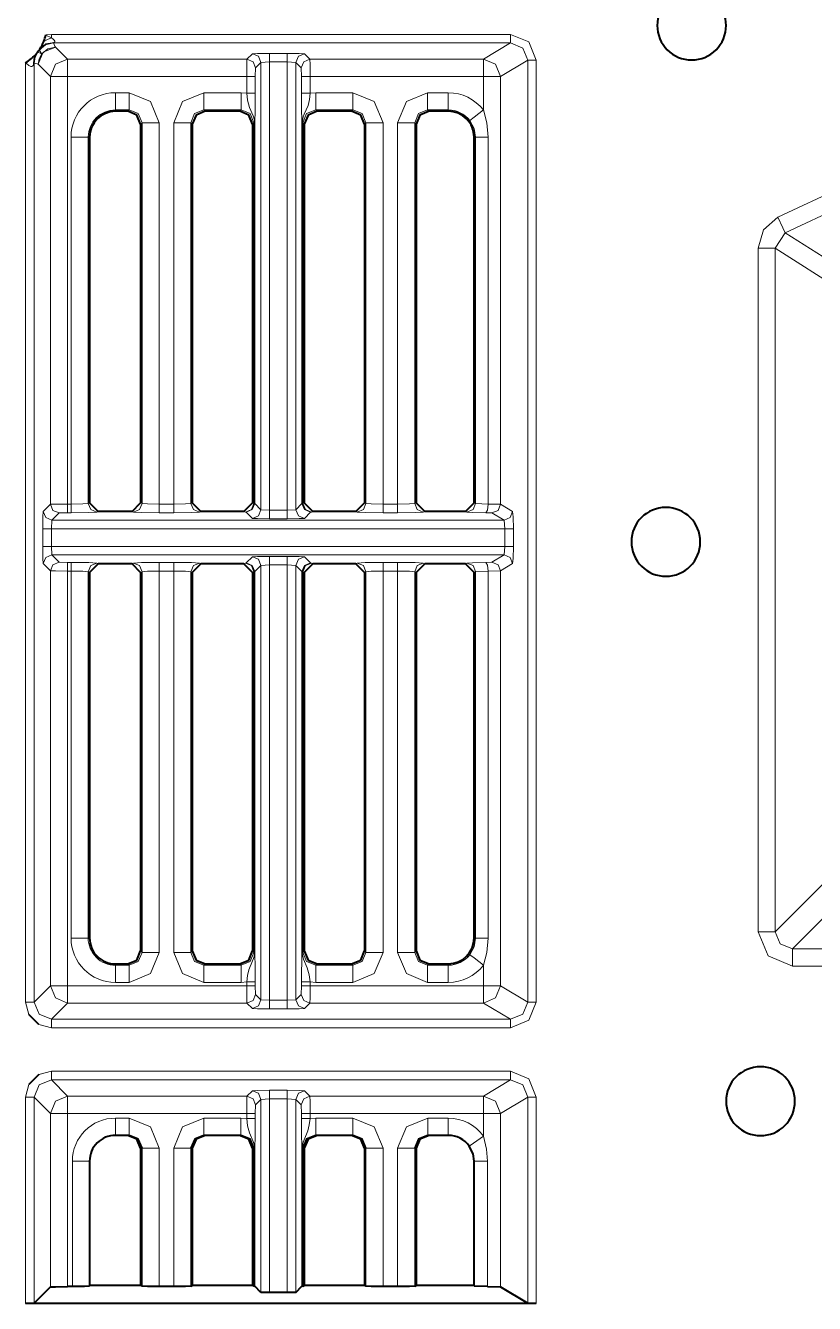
# Model space of a CAD drawing. Header units: millimetres. Extents: x 0 to 2941, y -405 to 1422.
# Drawn here: x 943.9 to 989.7, y 701.4 to 775.7 of the extents above; entities that cross this region are included whole.
import ezdxf

# ---------------------------------------------------------------- set-up
doc = ezdxf.new("R2010")
doc.units = ezdxf.units.MM
doc.layers.add('FINE', color=9, linetype='Continuous')
doc.layers.add('OUTLINE', color=7, linetype='Continuous')

msp = doc.modelspace()

# ---------------------------------------------------------------- linework, layer by layer
at = {"layer": 'FINE', "lineweight": 9}
for p, q in [((945.056, 775.142), (945.379, 775.177)), ((958.051, 774.075), (959.077, 774.075)), ((960.077, 774.049), (960.392, 773.734)), ((960.392, 773.734), (970.471, 773.734)), ((958.051, 773.575), (957.552, 773.55)), ((957.552, 773.55), (957.552, 747.558)), ((958.051, 747.532), (958.051, 773.575)), ((959.077, 773.575), (958.051, 773.575)), ((959.077, 773.575), (959.077, 747.532)), ((959.577, 773.55), (959.077, 773.575)), ((959.577, 747.558), (959.577, 773.55)), ((959.892, 773.234), (959.577, 773.55)), ((959.905, 772.734), (959.892, 773.234)), ((973.044, 773.679), (971.47, 772.734)), ((973.044, 718.952), (973.044, 773.679)), ((956.724, 772.734), (946.323, 772.734)), ((956.724, 771.758), (956.724, 772.734)), ((957.224, 772.734), (957.224, 771.758)), ((959.905, 771.758), (959.905, 772.734)), ((954.232, 771.789), (956.397, 771.789)), ((956.397, 771.789), (956.724, 771.758)), ((960.405, 771.758), (960.732, 771.789)), ((960.732, 771.789), (962.897, 771.789)), ((967.232, 771.789), (968.429, 771.789)), ((949.099, 770.79), (949.099, 770.709)), ((949.897, 770.79), (949.099, 770.79)), ((949.815, 770.709), (949.897, 770.79)), ((954.232, 770.79), (954.313, 770.709)), ((960.732, 770.79), (960.813, 770.709)), ((962.897, 770.79), (960.732, 770.79)), ((962.815, 770.709), (962.897, 770.79)), ((950.646, 770.041), (950.564, 769.96)), ((950.646, 747.923), (950.646, 770.041)), ((953.483, 770.041), (953.483, 747.923)), ((953.564, 769.96), (953.483, 770.041)), ((957.146, 770.041), (957.064, 769.96)), ((957.178, 747.915), (957.178, 770.041)), ((957.194, 770.041), (957.194, 747.915)), ((959.951, 770.041), (959.951, 747.915)), ((960.064, 769.96), (959.983, 770.041)), ((959.983, 770.041), (959.983, 747.923)), ((963.646, 770.041), (963.564, 769.96)), ((963.646, 747.923), (963.646, 770.041)), ((966.564, 769.96), (966.483, 770.041)), ((947.517, 769.209), (947.517, 747.923)), ((947.599, 769.209), (947.517, 769.209)), ((970.015, 769.209), (969.929, 769.209)), ((970.015, 747.921), (970.015, 769.209)), ((987.575, 764.559), (997.478, 769.177)), ((997.9, 768.272), (987.996, 763.654)), ((987.996, 763.654), (987.42, 762.749)), ((987.996, 763.654), (1010.168, 749.529)), ((986.422, 723.042), (986.422, 762.749)), ((1009.592, 748.624), (987.42, 762.749)), ((987.42, 762.749), (987.42, 723.042)), ((947.517, 747.923), (947.599, 747.964)), ((950.564, 747.964), (950.646, 747.923)), ((953.483, 747.923), (953.564, 747.964)), ((957.146, 747.923), (957.178, 747.915)), ((957.194, 747.915), (957.552, 747.558)), ((959.951, 747.915), (959.983, 747.923)), ((959.983, 747.923), (960.064, 747.964)), ((963.564, 747.964), (963.646, 747.923)), ((969.929, 747.964), (970.015, 747.921)), ((970.015, 747.921), (970.742, 747.885)), ((945.823, 747.373), (945.403, 746.953)), ((946.323, 747.386), (945.823, 747.373)), ((946.519, 747.386), (946.323, 747.386)), ((948.099, 747.464), (948.016, 747.423)), ((950.146, 747.423), (950.064, 747.464)), ((952.484, 747.386), (951.644, 747.386)), ((954.064, 747.464), (953.982, 747.423)), ((956.646, 747.423), (956.564, 747.464)), ((956.694, 747.415), (956.646, 747.423)), ((957.052, 747.058), (956.694, 747.415)), ((957.552, 747.558), (958.051, 747.532)), ((958.051, 747.532), (959.077, 747.532)), ((959.077, 747.032), (958.051, 747.032)), ((959.077, 747.532), (959.577, 747.558)), ((960.434, 747.415), (960.077, 747.058)), ((960.482, 747.423), (960.434, 747.415)), ((960.564, 747.464), (960.482, 747.423)), ((963.146, 747.423), (963.064, 747.464)), ((965.484, 747.386), (964.644, 747.386)), ((967.064, 747.464), (966.982, 747.423)), ((969.515, 747.421), (969.429, 747.464)), ((970.97, 747.373), (970.606, 747.386)), ((971.671, 746.953), (970.97, 747.373)), ((944.878, 745.427), (944.878, 746.453)), ((945.403, 746.953), (945.378, 746.453)), ((945.378, 746.453), (971.713, 746.453)), ((945.378, 746.453), (945.378, 745.427)), ((971.671, 746.953), (945.403, 746.953)), ((971.713, 746.453), (971.671, 746.953)), ((971.713, 745.427), (971.713, 746.453)), ((972.213, 746.453), (972.213, 745.427)), ((971.713, 745.427), (945.378, 745.427)), ((945.378, 745.427), (945.403, 744.928)), ((945.403, 744.928), (971.671, 744.928)), ((945.403, 744.928), (945.823, 744.508)), ((956.694, 744.466), (957.052, 744.823)), ((958.051, 744.848), (959.077, 744.848)), ((960.077, 744.823), (960.434, 744.466)), ((970.97, 744.507), (971.671, 744.928)), ((971.671, 744.928), (971.713, 745.427)), ((987.42, 723.042), (1009.592, 745.214)), ((945.323, 744.008), (944.903, 744.428)), ((945.323, 719.897), (945.323, 744.008)), ((945.823, 744.508), (946.323, 744.495)), ((946.323, 744.495), (946.519, 744.495)), ((946.519, 743.995), (946.323, 743.995)), ((946.323, 743.995), (946.323, 719.897)), ((946.519, 722.672), (946.519, 743.995)), ((948.016, 744.458), (948.099, 744.417)), ((950.064, 744.417), (950.146, 744.458)), ((951.644, 744.495), (952.484, 744.495)), ((951.644, 743.995), (951.644, 721.84)), ((952.484, 743.995), (951.644, 743.995)), ((952.484, 721.84), (952.484, 743.995)), ((953.982, 744.458), (954.064, 744.417)), ((956.564, 744.417), (956.646, 744.458)), ((956.646, 744.458), (956.694, 744.466)), ((958.051, 744.349), (957.552, 744.323)), ((957.552, 744.323), (957.552, 719.082)), ((958.051, 719.056), (958.051, 744.349)), ((959.077, 744.349), (959.077, 719.056)), ((959.934, 743.966), (959.577, 744.323)), ((959.577, 719.082), (959.577, 744.323)), ((960.434, 744.466), (960.482, 744.458)), ((960.482, 744.458), (960.564, 744.417)), ((963.064, 744.417), (963.146, 744.458)), ((964.644, 744.495), (965.484, 744.495)), ((964.644, 743.995), (964.644, 721.84)), ((965.484, 743.995), (964.644, 743.995)), ((965.484, 721.84), (965.484, 743.995)), ((966.982, 744.458), (967.064, 744.417)), ((969.429, 744.417), (969.515, 744.46)), ((970.742, 743.996), (970.015, 743.96)), ((970.606, 744.495), (970.97, 744.507)), ((971.47, 744.008), (970.742, 743.996)), ((970.742, 743.996), (970.742, 722.672)), ((972.17, 744.428), (971.47, 744.008)), ((971.47, 744.008), (971.47, 719.897)), ((947.599, 743.917), (947.517, 743.958)), ((947.517, 743.958), (947.517, 722.672)), ((957.146, 743.958), (957.064, 743.917)), ((957.178, 743.966), (957.146, 743.958)), ((957.146, 721.84), (957.146, 743.958)), ((957.178, 721.84), (957.178, 743.966)), ((959.934, 721.84), (959.934, 743.966)), ((959.951, 743.966), (959.951, 721.84)), ((959.983, 743.958), (959.951, 743.966)), ((960.064, 743.917), (959.983, 743.958)), ((963.646, 743.958), (963.564, 743.917)), ((963.646, 721.84), (963.646, 743.958)), ((947.517, 722.672), (947.599, 722.672)), ((969.929, 722.672), (970.015, 722.672)), ((950.564, 721.921), (950.646, 721.84)), ((957.064, 721.921), (957.146, 721.84)), ((963.564, 721.921), (963.646, 721.84)), ((966.483, 721.84), (966.564, 721.921)), ((954.313, 721.172), (954.232, 721.091)), ((954.232, 721.091), (956.397, 721.091)), ((956.397, 721.091), (956.315, 721.172)), ((960.813, 721.172), (960.732, 721.091)), ((960.732, 721.091), (962.897, 721.091)), ((962.897, 721.091), (962.815, 721.172)), ((967.313, 721.172), (967.232, 721.091)), ((967.232, 721.091), (968.429, 721.091)), ((968.429, 721.091), (968.429, 721.172)), ((970.471, 719.897), (970.471, 721.094)), ((993.423, 721.046), (988.418, 721.046)), ((946.323, 719.897), (956.724, 719.897)), ((949.897, 720.092), (949.099, 720.092)), ((956.397, 720.092), (954.232, 720.092)), ((956.724, 720.123), (956.397, 720.092)), ((956.724, 719.897), (956.724, 720.123)), ((957.224, 720.123), (957.224, 719.897)), ((957.224, 719.897), (957.236, 719.397)), ((959.892, 719.397), (959.905, 719.897)), ((959.905, 719.897), (959.905, 720.123)), ((960.405, 720.123), (960.405, 719.897)), ((960.732, 720.092), (960.405, 720.123)), ((960.405, 719.897), (970.471, 719.897)), ((962.897, 720.092), (960.732, 720.092)), ((968.429, 720.092), (967.232, 720.092)), ((971.47, 719.897), (973.044, 718.952)), ((957.052, 718.582), (956.736, 718.897)), ((957.236, 719.397), (957.552, 719.082)), ((957.552, 719.082), (958.051, 719.056)), ((958.051, 719.056), (959.077, 719.056)), ((959.077, 719.056), (959.577, 719.082)), ((959.577, 719.082), (959.892, 719.397)), ((960.392, 718.897), (960.077, 718.582)), ((970.471, 718.897), (960.392, 718.897)), ((972.044, 717.953), (970.471, 718.897)), ((959.077, 718.556), (958.051, 718.556)), ((945.379, 717.454), (944.652, 717.641)), ((972.044, 717.454), (945.379, 717.454)), ((944.652, 714.739), (945.379, 714.927)), ((972.044, 714.428), (945.379, 714.428)), ((945.379, 714.428), (946.323, 713.484)), ((970.471, 713.484), (972.044, 714.428)), ((943.88, 713.428), (944.068, 714.155)), ((956.736, 713.484), (957.052, 713.799)), ((958.051, 713.824), (959.077, 713.824)), ((960.077, 713.799), (960.392, 713.484)), ((943.88, 701.44), (943.88, 713.428)), ((944.38, 713.428), (944.38, 701.453)), ((945.323, 712.484), (944.38, 713.428)), ((946.323, 713.484), (956.736, 713.484)), ((957.236, 712.984), (957.224, 712.484)), ((957.552, 713.299), (957.236, 712.984)), ((958.051, 713.325), (957.552, 713.299)), ((957.552, 713.299), (957.552, 702.082)), ((958.051, 702.069), (958.051, 713.325)), ((959.077, 713.325), (958.051, 713.325)), ((959.077, 713.325), (959.077, 702.069)), ((959.577, 713.299), (959.077, 713.325)), ((959.892, 712.984), (959.577, 713.299)), ((959.577, 702.082), (959.577, 713.299)), ((959.905, 712.484), (959.892, 712.984)), ((960.392, 713.484), (970.471, 713.484)), ((973.044, 713.428), (971.47, 712.484)), ((973.044, 701.453), (973.044, 713.428)), ((973.544, 713.428), (973.544, 701.44)), ((945.323, 702.397), (945.323, 712.484)), ((956.724, 712.484), (946.323, 712.484)), ((946.323, 712.484), (946.323, 702.422)), ((949.099, 712.208), (949.892, 712.208)), ((954.237, 712.208), (956.392, 712.208)), ((956.392, 712.208), (956.724, 712.177)), ((956.724, 712.177), (956.724, 712.484)), ((957.224, 712.484), (957.224, 712.177)), ((959.905, 712.177), (959.905, 712.484)), ((960.405, 712.177), (960.737, 712.208)), ((960.737, 712.208), (962.892, 712.208)), ((967.237, 712.208), (968.429, 712.208)), ((970.471, 711.152), (970.471, 712.484)), ((971.47, 712.484), (971.47, 702.397)), ((951.644, 710.459), (951.644, 702.422)), ((952.484, 702.422), (952.484, 710.459)), ((957.194, 710.459), (957.194, 702.439)), ((959.934, 702.439), (959.934, 710.459)), ((959.951, 710.459), (959.951, 702.442)), ((960.064, 710.459), (959.983, 710.459)), ((959.983, 710.459), (959.983, 702.447)), ((964.644, 710.459), (964.644, 702.422)), ((965.484, 702.422), (965.484, 710.459)), ((946.599, 702.422), (946.599, 709.708)), ((970.7, 709.708), (970.7, 702.422))]:
    msp.add_line(p, q, dxfattribs=at)
for points in [[(945.379, 775.177), (945.379, 775.078), (945.379, 774.982)], [(945.379, 775.177), (972.044, 775.177), (973.105, 774.739), (973.544, 773.679), (973.544, 718.952)], [(972.044, 775.177), (972.044, 774.829), (972.044, 774.678)], [(945.616, 774.441), (944.91, 774.148), (944.617, 773.441)], [(944.676, 774.251), (945.033, 774.564), (945.495, 774.678)], [(945.544, 774.709), (945.065, 774.623), (944.708, 774.321)], [(944.817, 774.041), (945.169, 774.335), (945.616, 774.441)], [(945.379, 774.982), (945.153, 774.884), (944.94, 774.767)], [(945.056, 775.142), (945.063, 775.139), (945.379, 774.982)], [(945.379, 774.982), (945.489, 774.892), (945.539, 774.838), (945.571, 774.784), (945.573, 774.775), (945.572, 774.74), (945.551, 774.713), (945.544, 774.709)], [(945.544, 774.709), (945.531, 774.702), (945.501, 774.683), (945.495, 774.678)], [(970.471, 773.734), (972.044, 774.678), (945.495, 774.678)], [(945.495, 774.678), (945.587, 774.498), (945.616, 774.441)], [(945.616, 774.441), (946.323, 773.734), (956.736, 773.734), (957.052, 774.049)], [(973.044, 773.679), (972.752, 774.385), (972.044, 774.678)], [(944.522, 774.072), (944.369, 773.774), (944.348, 773.425)], [(944.593, 774.139), (944.435, 773.848), (944.38, 773.521)], [(944.522, 774.072), (944.548, 774.099), (944.593, 774.139)], [(944.593, 774.139), (944.762, 774.064), (944.817, 774.041), (944.786, 774.087), (944.724, 774.18), (944.676, 774.251)], [(944.817, 774.041), (944.668, 773.757), (944.617, 773.441)], [(944.676, 774.251), (944.699, 774.304), (944.708, 774.321)], [(945.323, 772.734), (945.616, 773.441), (946.323, 773.734)], [(946.323, 773.734), (946.323, 773.432), (946.323, 772.734)], [(956.724, 772.734), (956.727, 773.432), (956.736, 773.734)], [(957.236, 773.234), (957.09, 773.587), (956.736, 773.734)], [(957.052, 774.049), (957.354, 774.067), (958.051, 774.075)], [(957.552, 773.55), (957.405, 773.903), (957.052, 774.049)], [(958.051, 773.575), (958.051, 773.924), (958.051, 774.075)], [(959.077, 773.575), (959.077, 773.924), (959.077, 774.075)], [(959.077, 774.075), (959.775, 774.067), (960.077, 774.049)], [(959.577, 773.55), (959.723, 773.903), (960.077, 774.049)], [(959.892, 773.234), (960.039, 773.587), (960.392, 773.734)], [(960.392, 773.734), (960.401, 773.432), (960.405, 772.734)], [(970.471, 773.734), (971.177, 773.441), (971.47, 772.734)], [(970.471, 773.734), (970.471, 773.432), (970.471, 772.734)], [(944.348, 773.425), (944.323, 773.367), (944.286, 773.327), (944.236, 773.308), (944.193, 773.31), (944.107, 773.343), (944.075, 773.362), (943.934, 773.477), (943.888, 773.524), (943.88, 773.533)], [(944.068, 718.226), (943.88, 718.953), (943.88, 773.533)], [(944.38, 773.521), (944.376, 773.513), (944.365, 773.481), (944.348, 773.425)], [(944.38, 773.521), (944.38, 718.953), (945.323, 719.897)], [(944.617, 773.441), (944.42, 773.507), (944.38, 773.521)], [(944.903, 747.453), (945.323, 747.873), (945.323, 772.734), (944.617, 773.441)], [(957.552, 773.55), (957.236, 773.234), (957.224, 772.734)], [(973.544, 773.679), (973.198, 773.679), (973.044, 773.679)], [(945.323, 772.734), (945.625, 772.734), (946.323, 772.734)], [(946.323, 772.734), (946.323, 747.886), (946.519, 747.886), (946.519, 769.209)], [(957.224, 772.734), (957.073, 772.734), (956.724, 772.734)], [(959.905, 772.734), (960.056, 772.734), (960.405, 772.734)], [(970.471, 770.786), (970.471, 772.734), (960.405, 772.734), (960.405, 771.758)], [(971.47, 772.734), (971.162, 772.734), (970.471, 772.734)], [(971.47, 772.734), (971.47, 747.873), (972.17, 747.453)], [(949.099, 771.789), (949.099, 771.1), (949.099, 770.79)], [(949.099, 771.789), (949.897, 771.789), (951.133, 771.277), (951.644, 770.041)], [(949.897, 771.789), (949.897, 771.1), (949.897, 770.79)], [(952.484, 770.041), (952.996, 771.277), (954.232, 771.789)], [(954.232, 771.789), (954.232, 771.1), (954.232, 770.79)], [(956.397, 771.789), (956.397, 771.1), (956.397, 770.79)], [(957.224, 771.758), (957.073, 771.758), (956.724, 771.758)], [(957.146, 770.041), (957.156, 770.041), (957.178, 770.041), (957.176, 770.111), (957.167, 770.198), (957.107, 770.437), (956.885, 770.937), (956.774, 771.351), (956.724, 771.758)], [(957.224, 771.758), (957.22, 771.166), (957.211, 770.618), (957.198, 770.21), (957.195, 770.102), (957.194, 770.068), (957.194, 770.041)], [(959.905, 771.758), (960.056, 771.758), (960.405, 771.758)], [(959.934, 770.041), (959.934, 770.053), (959.934, 770.081), (959.933, 770.14), (959.931, 770.189), (959.929, 770.263), (959.914, 770.757), (959.908, 771.228), (959.905, 771.758)], [(960.405, 771.758), (960.362, 771.394), (960.284, 771.051), (960.059, 770.533), (960.008, 770.396), (959.979, 770.289), (959.956, 770.144), (959.951, 770.074), (959.951, 770.041)], [(960.732, 771.789), (960.732, 771.1), (960.732, 770.79)], [(962.897, 771.789), (962.897, 771.1), (962.897, 770.79)], [(962.897, 771.789), (964.133, 771.277), (964.644, 770.041)], [(965.484, 770.041), (965.996, 771.277), (967.232, 771.789)], [(967.232, 771.789), (967.232, 771.1), (967.232, 770.79)], [(968.429, 770.79), (968.429, 771.1), (968.429, 771.789)], [(950.646, 770.041), (950.427, 770.572), (949.897, 770.79)], [(954.232, 770.79), (953.701, 770.572), (953.483, 770.041)], [(956.315, 770.709), (956.397, 770.79), (954.232, 770.79)], [(957.146, 770.041), (956.927, 770.572), (956.397, 770.79)], [(960.732, 770.79), (960.201, 770.572), (959.983, 770.041)], [(963.646, 770.041), (963.428, 770.572), (962.897, 770.79)], [(967.232, 770.79), (966.701, 770.572), (966.483, 770.041)], [(968.429, 770.709), (968.429, 770.79), (967.232, 770.79), (967.313, 770.709)], [(969.68, 770.176), (969.926, 770.365), (970.471, 770.786)], [(970.471, 770.786), (970.674, 770.029), (970.742, 769.209)], [(951.644, 770.041), (950.956, 770.041), (950.646, 770.041)], [(951.644, 770.041), (951.644, 747.886), (952.484, 747.886), (952.484, 770.041)], [(952.484, 770.041), (953.173, 770.041), (953.483, 770.041)], [(957.064, 747.964), (957.146, 747.923), (957.146, 770.041)], [(957.194, 770.041), (957.189, 770.041), (957.178, 770.041)], [(959.577, 747.558), (959.934, 747.915), (959.934, 770.041)], [(959.934, 770.041), (959.939, 770.041), (959.951, 770.041)], [(959.951, 770.041), (959.972, 770.041), (959.983, 770.041)], [(963.646, 770.041), (963.956, 770.041), (964.644, 770.041)], [(964.644, 770.041), (964.644, 747.886), (965.484, 747.886), (965.484, 770.041)], [(965.484, 770.041), (966.173, 770.041), (966.483, 770.041)], [(966.483, 770.041), (966.483, 747.923), (966.564, 747.964)], [(970.015, 769.209), (969.931, 769.712), (969.68, 770.176)], [(947.517, 769.209), (947.207, 769.209), (946.519, 769.209)], [(970.015, 769.209), (970.232, 769.209), (970.742, 769.209)], [(970.742, 769.209), (970.742, 747.885), (971.47, 747.873)], [(986.422, 762.749), (986.734, 763.822), (987.575, 764.559)], [(987.575, 764.559), (987.865, 763.937), (987.996, 763.654)], [(986.422, 762.749), (987.108, 762.749), (987.42, 762.749)], [(945.323, 747.873), (945.625, 747.882), (946.323, 747.886)], [(945.323, 747.873), (945.47, 747.52), (945.823, 747.373)], [(946.323, 747.886), (946.323, 747.537), (946.323, 747.386)], [(946.519, 747.886), (947.207, 747.897), (947.517, 747.923)], [(946.519, 747.386), (946.519, 747.537), (946.519, 747.886)], [(948.016, 747.423), (947.664, 747.57), (947.517, 747.923)], [(950.646, 747.923), (950.499, 747.57), (950.146, 747.423)], [(950.646, 747.923), (950.956, 747.897), (951.644, 747.886)], [(951.644, 747.886), (951.644, 747.537), (951.644, 747.386)], [(952.484, 747.886), (953.173, 747.897), (953.483, 747.923)], [(952.484, 747.886), (952.484, 747.537), (952.484, 747.386)], [(953.982, 747.423), (953.629, 747.57), (953.483, 747.923)], [(957.146, 747.923), (956.999, 747.57), (956.646, 747.423)], [(957.178, 747.915), (957.035, 747.563), (956.694, 747.415)], [(957.194, 747.915), (957.048, 747.562), (956.694, 747.415)], [(957.178, 747.915), (957.189, 747.915), (957.194, 747.915)], [(959.934, 747.915), (960.081, 747.562), (960.434, 747.415)], [(959.934, 747.915), (959.939, 747.915), (959.951, 747.915)], [(959.951, 747.915), (960.093, 747.563), (960.434, 747.415)], [(959.983, 747.923), (960.129, 747.57), (960.482, 747.423)], [(963.646, 747.923), (963.499, 747.57), (963.146, 747.423)], [(963.646, 747.923), (963.956, 747.897), (964.644, 747.886)], [(964.644, 747.886), (964.644, 747.537), (964.644, 747.386)], [(965.484, 747.886), (966.173, 747.897), (966.483, 747.923)], [(965.484, 747.886), (965.484, 747.537), (965.484, 747.386)], [(966.483, 747.923), (966.629, 747.57), (966.982, 747.423)], [(970.015, 747.921), (969.868, 747.568), (969.515, 747.421)], [(970.742, 747.885), (970.701, 747.536), (970.606, 747.386)], [(971.47, 747.873), (971.323, 747.52), (970.97, 747.373)], [(944.878, 746.453), (944.885, 747.151), (944.903, 747.453)], [(944.903, 747.453), (945.05, 747.1), (945.403, 746.953)], [(948.016, 747.423), (947.551, 747.397), (946.519, 747.386)], [(951.644, 747.386), (950.612, 747.397), (950.146, 747.423)], [(953.982, 747.423), (953.517, 747.397), (952.484, 747.386)], [(957.552, 747.558), (957.405, 747.205), (957.052, 747.058)], [(958.051, 747.032), (957.354, 747.04), (957.052, 747.058)], [(958.051, 747.532), (958.051, 747.184), (958.051, 747.032)], [(959.077, 747.532), (959.077, 747.184), (959.077, 747.032)], [(960.077, 747.058), (959.775, 747.04), (959.077, 747.032)], [(959.577, 747.558), (959.723, 747.205), (960.077, 747.058)], [(964.644, 747.386), (963.612, 747.397), (963.146, 747.423)], [(966.982, 747.423), (966.517, 747.397), (965.484, 747.386)], [(970.606, 747.386), (969.841, 747.399), (969.515, 747.421)], [(972.17, 747.453), (972.024, 747.1), (971.671, 746.953)], [(972.17, 747.453), (972.2, 747.151), (972.213, 746.453)], [(944.878, 746.453), (945.029, 746.453), (945.378, 746.453)], [(972.213, 746.453), (972.059, 746.453), (971.713, 746.453)], [(944.878, 745.427), (945.029, 745.427), (945.378, 745.427)], [(944.903, 744.428), (944.885, 744.73), (944.878, 745.427)], [(944.903, 744.428), (945.05, 744.781), (945.403, 744.928)], [(957.052, 744.823), (957.354, 744.841), (958.051, 744.848)], [(957.052, 744.823), (957.405, 744.677), (957.552, 744.323)], [(958.051, 744.848), (958.051, 744.698), (958.051, 744.349)], [(959.077, 744.848), (959.077, 744.698), (959.077, 744.349)], [(959.077, 744.848), (959.775, 744.841), (960.077, 744.823)], [(960.077, 744.823), (959.723, 744.677), (959.577, 744.323)], [(972.17, 744.428), (972.024, 744.781), (971.671, 744.928)], [(972.213, 745.427), (972.059, 745.427), (971.713, 745.427)], [(972.213, 745.427), (972.2, 744.73), (972.17, 744.428)], [(945.323, 744.008), (945.47, 744.361), (945.823, 744.508)], [(946.323, 743.995), (945.625, 743.999), (945.323, 744.008)], [(946.323, 743.995), (946.323, 744.344), (946.323, 744.495)], [(946.519, 743.995), (946.519, 744.344), (946.519, 744.495)], [(946.519, 744.495), (947.551, 744.484), (948.016, 744.458)], [(947.517, 743.958), (947.207, 743.984), (946.519, 743.995)], [(947.517, 743.958), (947.664, 744.311), (948.016, 744.458)], [(950.146, 744.458), (950.612, 744.484), (951.644, 744.495)], [(950.146, 744.458), (950.499, 744.311), (950.646, 743.958)], [(951.644, 743.995), (950.956, 743.984), (950.646, 743.958)], [(951.644, 743.995), (951.644, 744.344), (951.644, 744.495)], [(952.484, 743.995), (952.484, 744.344), (952.484, 744.495)], [(952.484, 744.495), (953.517, 744.484), (953.982, 744.458)], [(953.483, 743.958), (953.173, 743.984), (952.484, 743.995)], [(953.483, 743.958), (953.629, 744.311), (953.982, 744.458)], [(956.646, 744.458), (956.999, 744.311), (957.146, 743.958)], [(956.694, 744.466), (957.035, 744.318), (957.178, 743.966)], [(956.694, 744.466), (957.048, 744.319), (957.194, 743.966)], [(957.552, 744.323), (957.194, 743.966), (957.194, 721.84)], [(959.577, 744.323), (959.077, 744.349), (958.051, 744.349)], [(960.434, 744.466), (960.081, 744.319), (959.934, 743.966)], [(960.434, 744.466), (960.093, 744.318), (959.951, 743.966)], [(960.482, 744.458), (960.129, 744.311), (959.983, 743.958)], [(963.146, 744.458), (963.612, 744.484), (964.644, 744.495)], [(963.146, 744.458), (963.499, 744.311), (963.646, 743.958)], [(964.644, 743.995), (963.956, 743.984), (963.646, 743.958)], [(964.644, 744.495), (964.644, 744.344), (964.644, 743.995)], [(965.484, 744.495), (965.484, 744.344), (965.484, 743.995)], [(965.484, 744.495), (966.517, 744.484), (966.982, 744.458)], [(966.483, 743.958), (966.173, 743.984), (965.484, 743.995)], [(966.982, 744.458), (966.629, 744.311), (966.483, 743.958)], [(969.515, 744.46), (969.841, 744.482), (970.606, 744.495)], [(970.015, 743.96), (969.868, 744.313), (969.515, 744.46)], [(970.742, 743.996), (970.701, 744.345), (970.606, 744.495)], [(971.47, 744.008), (971.323, 744.361), (970.97, 744.507)], [(950.646, 721.84), (950.646, 743.958), (950.564, 743.917)], [(953.564, 743.917), (953.483, 743.958), (953.483, 721.84), (953.564, 721.921)], [(957.194, 743.966), (957.189, 743.966), (957.178, 743.966)], [(959.951, 743.966), (959.939, 743.966), (959.934, 743.966)], [(959.983, 743.958), (959.983, 721.84), (960.064, 721.921)], [(966.564, 743.917), (966.483, 743.958), (966.483, 721.84)], [(970.015, 722.672), (970.015, 743.96), (969.929, 743.917)], [(947.517, 722.672), (947.207, 722.672), (946.519, 722.672)], [(969.68, 721.705), (969.927, 722.16), (970.015, 722.672)], [(970.015, 722.672), (970.232, 722.672), (970.742, 722.672)], [(970.742, 722.672), (970.671, 721.837), (970.471, 721.094)], [(986.422, 723.042), (987.108, 723.042), (987.42, 723.042)], [(988.418, 721.046), (987.006, 721.63), (986.422, 723.042)], [(987.42, 723.042), (987.711, 722.335), (988.418, 722.044)], [(949.897, 721.091), (950.427, 721.309), (950.646, 721.84)], [(951.644, 721.84), (951.133, 720.604), (949.897, 720.092)], [(951.644, 721.84), (950.956, 721.84), (950.646, 721.84)], [(952.484, 721.84), (953.173, 721.84), (953.483, 721.84)], [(954.232, 720.092), (952.996, 720.604), (952.484, 721.84)], [(953.483, 721.84), (953.701, 721.309), (954.232, 721.091)], [(956.397, 721.091), (956.927, 721.309), (957.146, 721.84)], [(956.724, 720.123), (956.767, 720.487), (956.845, 720.83), (957.069, 721.348), (957.12, 721.485), (957.15, 721.591), (957.173, 721.737), (957.177, 721.807), (957.178, 721.84)], [(957.146, 721.84), (957.156, 721.84), (957.178, 721.84)], [(957.194, 721.84), (957.189, 721.84), (957.178, 721.84)], [(957.194, 721.84), (957.194, 721.827), (957.195, 721.8), (957.196, 721.741), (957.198, 721.692), (957.2, 721.617), (957.214, 721.124), (957.221, 720.653), (957.224, 720.123)], [(959.905, 720.123), (959.908, 720.715), (959.917, 721.263), (959.93, 721.671), (959.934, 721.779), (959.934, 721.813), (959.934, 721.84)], [(959.934, 721.84), (959.939, 721.84), (959.951, 721.84)], [(959.951, 721.84), (959.972, 721.84), (959.983, 721.84)], [(959.951, 721.84), (959.953, 721.769), (959.962, 721.683), (960.022, 721.443), (960.243, 720.944), (960.355, 720.53), (960.405, 720.123)], [(959.983, 721.84), (960.201, 721.309), (960.732, 721.091)], [(962.897, 721.091), (963.428, 721.309), (963.646, 721.84)], [(964.644, 721.84), (964.133, 720.604), (962.897, 720.092)], [(963.646, 721.84), (963.956, 721.84), (964.644, 721.84)], [(965.484, 721.84), (966.173, 721.84), (966.483, 721.84)], [(967.232, 720.092), (965.996, 720.604), (965.484, 721.84)], [(966.483, 721.84), (966.701, 721.309), (967.232, 721.091)], [(988.418, 721.046), (988.418, 721.732), (988.418, 722.044)], [(949.099, 721.172), (949.099, 721.091), (949.897, 721.091), (949.815, 721.172)], [(949.099, 721.091), (949.099, 720.781), (949.099, 720.092)], [(949.897, 721.091), (949.897, 720.781), (949.897, 720.092)], [(954.232, 721.091), (954.232, 720.781), (954.232, 720.092)], [(956.397, 721.091), (956.397, 720.781), (956.397, 720.092)], [(960.732, 721.091), (960.732, 720.781), (960.732, 720.092)], [(962.897, 721.091), (962.897, 720.781), (962.897, 720.092)], [(967.232, 720.092), (967.232, 720.781), (967.232, 721.091)], [(968.429, 720.092), (968.429, 720.781), (968.429, 721.091)], [(969.68, 721.705), (969.926, 721.516), (970.471, 721.094)], [(946.323, 718.897), (945.616, 719.19), (945.323, 719.897)], [(946.323, 719.897), (945.625, 719.897), (945.323, 719.897)], [(946.323, 719.897), (946.323, 719.199), (946.323, 718.897)], [(957.224, 720.123), (957.073, 720.123), (956.724, 720.123)], [(957.224, 719.897), (957.073, 719.897), (956.724, 719.897)], [(956.736, 718.897), (956.727, 719.199), (956.724, 719.897)], [(959.905, 720.123), (960.056, 720.123), (960.405, 720.123)], [(959.905, 719.897), (960.056, 719.897), (960.405, 719.897)], [(960.405, 719.897), (960.401, 719.199), (960.392, 718.897)], [(971.47, 719.897), (971.177, 719.19), (970.471, 718.897)], [(970.471, 719.897), (970.471, 719.199), (970.471, 718.897)], [(970.471, 719.897), (971.162, 719.897), (971.47, 719.897)], [(944.38, 718.953), (944.229, 718.953), (943.88, 718.953)], [(944.38, 718.953), (944.672, 718.246), (945.379, 717.953)], [(956.736, 718.897), (946.323, 718.897), (945.379, 717.953), (972.044, 717.953)], [(957.236, 719.397), (957.09, 719.044), (956.736, 718.897)], [(957.552, 719.082), (957.405, 718.728), (957.052, 718.582)], [(958.051, 719.056), (958.051, 718.707), (958.051, 718.556)], [(959.077, 719.056), (959.077, 718.707), (959.077, 718.556)], [(959.577, 719.082), (959.723, 718.728), (960.077, 718.582)], [(959.892, 719.397), (960.039, 719.044), (960.392, 718.897)], [(972.044, 717.953), (972.752, 718.246), (973.044, 718.952)], [(973.544, 718.952), (973.105, 717.893), (972.044, 717.454)], [(973.044, 718.952), (973.198, 718.952), (973.544, 718.952)], [(958.051, 718.556), (957.354, 718.564), (957.052, 718.582)], [(960.077, 718.582), (959.775, 718.564), (959.077, 718.556)], [(945.379, 717.953), (945.379, 717.802), (945.379, 717.454)], [(972.044, 717.953), (972.044, 717.802), (972.044, 717.454)], [(945.379, 714.428), (944.672, 714.135), (944.38, 713.428)], [(945.379, 714.927), (945.379, 714.578), (945.379, 714.428)], [(945.379, 714.927), (972.044, 714.927), (973.105, 714.488), (973.544, 713.428)], [(972.044, 714.927), (972.044, 714.578), (972.044, 714.428)], [(973.044, 713.428), (972.752, 714.135), (972.044, 714.428)], [(957.052, 713.799), (957.354, 713.817), (958.051, 713.824)], [(957.552, 713.299), (957.405, 713.652), (957.052, 713.799)], [(958.051, 713.325), (958.051, 713.674), (958.051, 713.824)], [(959.077, 713.325), (959.077, 713.674), (959.077, 713.824)], [(959.077, 713.824), (959.775, 713.817), (960.077, 713.799)], [(959.577, 713.299), (959.723, 713.652), (960.077, 713.799)], [(943.88, 713.428), (944.229, 713.428), (944.38, 713.428)], [(945.323, 712.484), (945.616, 713.191), (946.323, 713.484)], [(946.323, 713.484), (946.323, 713.182), (946.323, 712.484)], [(956.724, 712.484), (956.727, 713.182), (956.736, 713.484)], [(957.236, 712.984), (957.09, 713.337), (956.736, 713.484)], [(959.892, 712.984), (960.039, 713.337), (960.392, 713.484)], [(960.392, 713.484), (960.401, 713.182), (960.405, 712.484)], [(970.471, 713.484), (971.177, 713.19), (971.47, 712.484)], [(970.471, 713.484), (970.471, 713.182), (970.471, 712.484)], [(973.544, 713.428), (973.198, 713.428), (973.044, 713.428)], [(945.323, 712.484), (945.625, 712.484), (946.323, 712.484)], [(949.099, 711.208), (949.099, 711.501), (949.099, 712.208)], [(949.892, 711.208), (949.892, 711.501), (949.892, 712.208)], [(949.892, 712.208), (951.131, 711.696), (951.644, 710.459)], [(952.484, 710.459), (952.998, 711.696), (954.237, 712.208)], [(954.237, 712.208), (954.237, 711.501), (954.237, 711.208)], [(956.392, 712.208), (956.392, 711.501), (956.392, 711.208)], [(957.224, 712.484), (957.073, 712.484), (956.724, 712.484)], [(957.224, 712.177), (957.073, 712.177), (956.724, 712.177)], [(957.178, 710.459), (957.176, 710.529), (957.167, 710.615), (957.107, 710.854), (956.887, 711.354), (956.775, 711.768), (956.724, 712.177)], [(957.224, 712.177), (957.22, 711.582), (957.211, 711.035), (957.198, 710.627), (957.195, 710.519), (957.194, 710.485), (957.194, 710.459)], [(959.905, 712.484), (960.056, 712.484), (960.405, 712.484)], [(959.905, 712.177), (960.056, 712.177), (960.405, 712.177)], [(959.934, 710.459), (959.934, 710.471), (959.934, 710.498), (959.933, 710.557), (959.931, 710.605), (959.929, 710.678), (959.914, 711.175), (959.908, 711.646), (959.905, 712.177)], [(960.405, 712.177), (960.361, 711.812), (960.283, 711.468), (960.057, 710.947), (960.007, 710.811), (959.979, 710.705), (959.956, 710.56), (959.951, 710.491), (959.951, 710.459)], [(970.471, 712.484), (960.405, 712.484), (960.405, 712.177)], [(960.737, 712.208), (960.737, 711.501), (960.737, 711.208)], [(962.892, 712.208), (962.892, 711.501), (962.892, 711.208)], [(962.892, 712.208), (964.131, 711.696), (964.644, 710.459)], [(965.484, 710.459), (965.998, 711.696), (967.237, 712.208)], [(967.237, 712.208), (967.237, 711.501), (967.237, 711.208)], [(968.429, 712.208), (968.429, 711.501), (968.429, 711.208)], [(971.47, 712.484), (971.162, 712.484), (970.471, 712.484)], [(970.471, 711.152), (969.893, 710.744), (969.654, 710.574)], [(970.471, 711.152), (970.651, 710.402), (970.7, 709.708)], [(950.646, 702.447), (950.646, 710.459), (950.564, 710.459)], [(950.646, 710.459), (950.956, 710.459), (951.644, 710.459)], [(952.484, 710.459), (953.173, 710.459), (953.483, 710.459)], [(953.564, 710.459), (953.483, 710.459), (953.483, 702.447)], [(957.146, 702.447), (957.146, 710.459), (957.064, 710.459)], [(957.178, 702.442), (957.178, 710.459), (957.156, 710.459), (957.146, 710.459)], [(957.194, 710.459), (957.189, 710.459), (957.178, 710.459)], [(959.934, 710.459), (959.939, 710.459), (959.951, 710.459)], [(959.951, 710.459), (959.972, 710.459), (959.983, 710.459)], [(963.646, 702.447), (963.646, 710.459), (963.564, 710.459)], [(964.644, 710.459), (963.956, 710.459), (963.646, 710.459)], [(965.484, 710.459), (966.173, 710.459), (966.483, 710.459)], [(966.564, 710.459), (966.483, 710.459), (966.483, 702.447)], [(947.599, 709.708), (947.306, 709.708), (946.599, 709.708)], [(970.7, 709.708), (970.145, 709.708), (969.929, 709.708)]]:
    msp.add_lwpolyline(points, dxfattribs=at)
for points in [[(949.099, 771.788, 0.414204), (946.519, 769.209)], [(970.471, 770.786, 0.232275), (968.429, 771.788)], [(949.099, 770.79, 0.414182), (947.517, 769.209)], [(969.68, 770.176, 0.232385), (968.429, 770.79)], [(946.519, 722.672, 0.414204), (949.099, 720.092)], [(947.517, 722.672, 0.414245), (949.099, 721.091)], [(968.429, 721.091, 0.232249), (969.68, 721.705)], [(968.429, 720.092, 0.232236), (970.471, 721.094)], [(949.099, 712.208, 0.414193), (946.598, 709.708)], [(970.471, 711.152, 0.243432), (968.429, 712.208)]]:
    msp.add_lwpolyline(points, format="xyb", dxfattribs=at)
msp.add_lwpolyline([(1010.59, 744.216), (988.418, 722.044), (993.423, 722.044), (1015.595, 744.216)], close=True, dxfattribs=at)
at = {"layer": 'OUTLINE', "lineweight": 40}
for p, q in [((949.815, 770.709), (949.099, 770.709)), ((956.315, 770.709), (954.313, 770.709)), ((962.815, 770.709), (960.813, 770.709)), ((950.564, 769.96), (950.564, 747.964)), ((953.564, 769.96), (953.564, 747.964)), ((957.064, 769.96), (957.064, 747.964)), ((960.064, 769.96), (960.064, 747.964)), ((963.564, 769.96), (963.564, 747.964)), ((947.599, 769.209), (947.599, 747.964)), ((969.929, 747.964), (969.929, 769.209)), ((947.599, 747.964), (948.099, 747.464)), ((950.064, 747.464), (950.564, 747.964)), ((953.564, 747.964), (954.064, 747.464)), ((956.564, 747.464), (957.064, 747.964)), ((960.064, 747.964), (960.564, 747.464)), ((963.064, 747.464), (963.564, 747.964)), ((969.429, 747.464), (969.929, 747.964)), ((950.064, 747.464), (948.099, 747.464)), ((956.564, 747.464), (954.064, 747.464)), ((963.064, 747.464), (960.564, 747.464)), ((969.429, 747.464), (967.064, 747.464)), ((948.099, 744.417), (947.599, 743.917)), ((950.064, 744.417), (948.099, 744.417)), ((950.564, 743.917), (950.064, 744.417)), ((954.064, 744.417), (953.564, 743.917)), ((956.564, 744.417), (954.064, 744.417)), ((957.064, 743.917), (956.564, 744.417)), ((960.564, 744.417), (960.064, 743.917)), ((963.064, 744.417), (960.564, 744.417)), ((963.564, 743.917), (963.064, 744.417)), ((967.064, 744.417), (966.564, 743.917)), ((969.429, 744.417), (967.064, 744.417)), ((969.929, 743.917), (969.429, 744.417)), ((947.599, 743.917), (947.599, 722.672)), ((950.564, 743.917), (950.564, 721.921)), ((953.564, 743.917), (953.564, 721.921)), ((957.064, 743.917), (957.064, 721.921)), ((960.064, 743.917), (960.064, 721.921)), ((963.564, 743.917), (963.564, 721.921)), ((966.564, 743.917), (966.564, 721.921)), ((969.929, 722.672), (969.929, 743.917)), ((949.099, 721.172), (949.815, 721.172)), ((954.313, 721.172), (956.315, 721.172)), ((960.813, 721.172), (962.815, 721.172)), ((967.313, 721.172), (968.429, 721.172)), ((944.652, 717.641), (944.068, 718.226)), ((944.652, 714.739), (944.068, 714.155)), ((949.892, 711.208), (949.099, 711.208)), ((956.392, 711.208), (954.237, 711.208)), ((962.892, 711.208), (960.737, 711.208)), ((968.429, 711.208), (967.237, 711.208)), ((953.564, 710.459), (953.564, 702.488)), ((957.064, 710.459), (957.064, 702.488)), ((960.064, 710.459), (960.064, 702.488)), ((963.564, 710.459), (963.564, 702.488)), ((947.599, 709.708), (947.599, 702.449)), ((969.929, 702.447), (969.929, 709.708)), ((946.599, 702.422), (946.323, 702.422)), ((950.646, 702.447), (950.564, 702.488)), ((952.484, 702.422), (951.644, 702.422)), ((953.483, 702.447), (953.564, 702.488)), ((957.064, 702.488), (953.564, 702.488)), ((957.146, 702.447), (957.064, 702.488)), ((957.178, 702.442), (957.146, 702.447)), ((957.178, 702.442), (957.194, 702.439)), ((957.552, 702.082), (957.194, 702.439)), ((959.577, 702.082), (959.934, 702.439)), ((959.934, 702.439), (959.951, 702.442)), ((959.983, 702.447), (959.951, 702.442)), ((959.983, 702.447), (960.064, 702.488)), ((963.564, 702.488), (960.064, 702.488)), ((963.646, 702.447), (963.564, 702.488)), ((965.484, 702.422), (964.644, 702.422)), ((966.483, 702.447), (966.564, 702.488)), ((969.929, 702.488), (966.564, 702.488)), ((970.7, 702.422), (969.929, 702.447)), ((970.7, 702.422), (971.47, 702.397)), ((944.38, 701.453), (945.323, 702.397)), ((958.051, 702.069), (957.552, 702.082)), ((959.077, 702.069), (958.051, 702.069)), ((959.577, 702.082), (959.077, 702.069)), ((971.47, 702.397), (973.044, 701.453)), ((944.38, 701.453), (943.88, 701.44)), ((973.544, 701.44), (943.88, 701.44)), ((973.544, 701.44), (973.044, 701.453))]:
    msp.add_line(p, q, dxfattribs=at)
for points in [[(980.567, 775.69, 0.414214), (982.567, 773.69, 0.414214), (984.567, 775.69, 0.414239), (982.567, 777.69, 0.414188)], [(983.067, 745.69, 0.414201), (981.067, 747.69, 0.414201), (979.067, 745.69, 0.414251), (981.067, 743.691, 0.414201)], [(988.567, 713.19, 0.414226), (986.567, 715.19, 0.414188), (984.567, 713.19, 0.414214), (986.567, 711.19, 0.414226)]]:
    msp.add_lwpolyline(points, format="xyb", close=True, dxfattribs=at)
for points in [[(944.708, 774.321, 0.050367), (944.94, 774.767, 0.039046), (945.056, 775.142)], [(943.88, 773.533, 0.084375), (944.522, 774.072)], [(944.522, 774.072, 0.030888), (944.708, 774.321)], [(949.099, 770.708, 0.41418), (947.599, 769.209)], [(969.929, 769.209, 0.414264), (968.429, 770.708)], [(947.599, 722.672, 0.414214), (949.099, 721.172)], [(968.429, 721.172, 0.414197), (969.929, 722.672)], [(949.099, 711.208, 0.414214), (947.599, 709.708)], [(969.654, 710.574, 0.243531), (968.429, 711.208)]]:
    msp.add_lwpolyline(points, format="xyb", dxfattribs=at)
for points in [[(950.564, 769.96), (950.345, 770.489), (949.815, 770.709)], [(954.313, 770.709), (953.784, 770.489), (953.564, 769.96)], [(957.064, 769.96), (956.845, 770.489), (956.315, 770.709)], [(960.813, 770.709), (960.284, 770.489), (960.064, 769.96)], [(963.564, 769.96), (963.345, 770.489), (962.815, 770.709)], [(968.429, 770.709), (967.313, 770.709), (966.784, 770.489), (966.564, 769.96)], [(966.564, 769.96), (966.564, 747.964), (967.064, 747.464)], [(949.815, 721.172), (950.345, 721.392), (950.564, 721.921)], [(953.564, 721.921), (953.784, 721.392), (954.313, 721.172)], [(956.315, 721.172), (956.845, 721.392), (957.064, 721.921)], [(960.064, 721.921), (960.284, 721.392), (960.813, 721.172)], [(962.815, 721.172), (963.345, 721.392), (963.564, 721.921)], [(966.564, 721.921), (966.784, 721.392), (967.313, 721.172)], [(950.564, 710.459), (950.344, 710.989), (949.813, 711.208)], [(950.646, 710.459), (950.425, 710.989), (949.892, 711.208)], [(954.237, 711.208), (953.704, 710.989), (953.483, 710.459)], [(954.315, 711.208), (953.784, 710.989), (953.564, 710.459)], [(957.064, 710.459), (956.844, 710.989), (956.313, 711.208)], [(957.146, 710.459), (956.925, 710.989), (956.392, 711.208)], [(960.737, 711.208), (960.204, 710.989), (959.983, 710.459)], [(960.815, 711.208), (960.284, 710.989), (960.064, 710.459)], [(963.564, 710.459), (963.344, 710.989), (962.813, 711.208)], [(963.646, 710.459), (963.425, 710.989), (962.892, 711.208)], [(967.237, 711.208), (966.704, 710.989), (966.483, 710.459)], [(967.315, 711.208), (966.784, 710.989), (966.564, 710.459), (966.564, 702.488)], [(969.929, 709.708), (969.87, 710.125), (969.654, 710.574)], [(950.564, 710.459), (950.564, 702.488), (947.599, 702.488)], [(945.323, 702.397), (945.625, 702.415), (946.323, 702.422)], [(947.599, 702.449), (947.306, 702.43), (946.599, 702.422)], [(951.644, 702.422), (950.956, 702.429), (950.646, 702.447)], [(953.483, 702.447), (953.173, 702.429), (952.484, 702.422)], [(964.644, 702.422), (963.956, 702.429), (963.646, 702.447)], [(966.483, 702.447), (966.173, 702.429), (965.484, 702.422)]]:
    msp.add_lwpolyline(points, dxfattribs=at)

doc.saveas('drawing.dxf')
